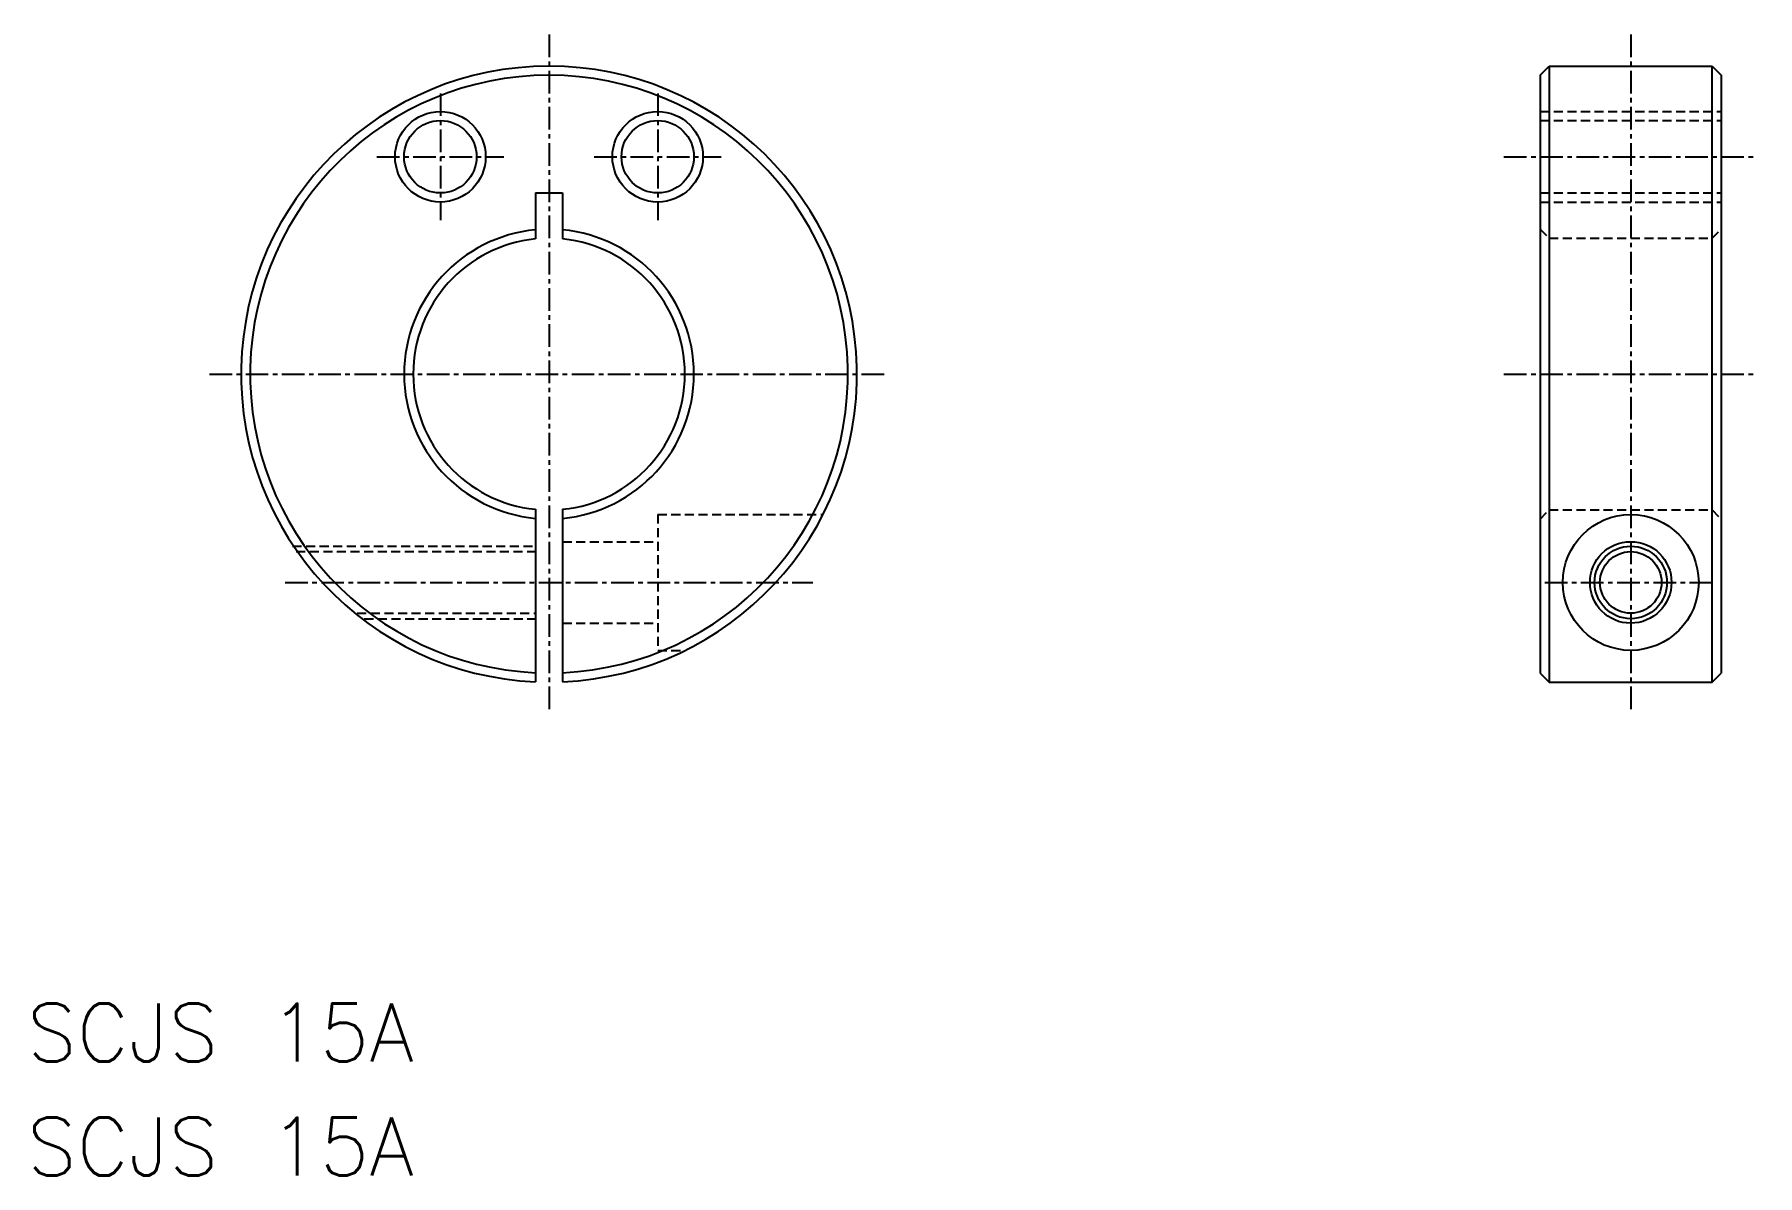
# Model space of a CAD drawing. Extents: x 68.1 to 163.2, y -407.7 to -344.8.
import ezdxf

# ---------------------------------------------------------------- set-up
doc = ezdxf.new("R2010")
doc.units = 0
doc.linetypes.add('CENTER', pattern=[2, 1.25, -0.25, 0.25, -0.25])
doc.linetypes.add('DASHED', pattern=[0.75, 0.5, -0.25])
doc.layers.get('0').update_dxf_attribs({"linetype": 'CONTINUOUS'})
doc.layers.add('CENTER', color=1, linetype='CENTER')
doc.styles.get("Standard").update_dxf_attribs({"font": 'txt.shx', "bigfont": 'bigfont.shx'})

msp = doc.modelspace()

# ---------------------------------------------------------------- linework, layer by layer
at = {"color": 7, "linetype": 'CONTINUOUS'}
for p, q in [((151.246, -347.005), (151.746, -346.505)), ((151.246, -347.005), (151.246, -380.005)), ((151.746, -346.505), (151.746, -380.505)), ((151.746, -346.505), (160.746, -346.505)), ((160.746, -380.505), (160.746, -346.505)), ((160.746, -346.505), (161.246, -347.005)), ((161.246, -347.005), (161.246, -380.005)), ((95.771, -353.505), (97.271, -353.505)), ((95.771, -353.505), (95.771, -356.043)), ((97.271, -353.505), (97.271, -356.043)), ((161.246, -363.505), (161.246, -363.505)), ((95.771, -370.968), (95.771, -380.489)), ((97.271, -370.968), (97.271, -380.489)), ((151.246, -380.005), (151.746, -380.505)), ((151.746, -380.505), (160.746, -380.505)), ((160.746, -380.505), (161.246, -380.005))]:
    msp.add_line(p, q, dxfattribs=at)
at = {"color": 3, "linetype": 'DASHED'}
for p, q in [((151.246, -349.005), (161.246, -349.005)), ((151.246, -349.505), (161.246, -349.505)), ((151.246, -353.505), (161.246, -353.505)), ((151.246, -354.005), (161.246, -354.005)), ((151.246, -355.505), (151.746, -356.005)), ((160.746, -356.005), (161.246, -355.505)), ((151.746, -356.005), (160.746, -356.005)), ((151.246, -371.505), (151.746, -371.005)), ((151.746, -371.005), (160.746, -371.005)), ((160.746, -371.005), (161.246, -371.505)), ((102.521, -371.255), (111.651, -371.255)), ((102.521, -371.255), (102.521, -378.755)), ((97.271, -372.755), (102.521, -372.755)), ((82.356, -373.005), (95.771, -373.005)), ((82.56, -373.305), (95.771, -373.305)), ((85.933, -376.705), (95.771, -376.705)), ((86.321, -377.005), (95.771, -377.005)), ((97.271, -377.255), (102.521, -377.255)), ((102.521, -378.755), (104.033, -378.755))]:
    msp.add_line(p, q, dxfattribs=at)
at = {"color": 3, "linetype": 'CONTINUOUS'}
for centre, radius in [((90.521, -351.505), 2.5), ((102.521, -351.505), 2.5), ((156.246, -375.005), 2)]:
    msp.add_circle(centre, radius, dxfattribs=at)
at = {"color": 7, "linetype": 'CONTINUOUS'}
for centre, radius in [((90.521, -351.505), 2), ((102.521, -351.505), 2), ((156.246, -375.005), 3.75), ((156.246, -375.005), 2.25), ((156.246, -375.005), 1.7)]:
    msp.add_circle(centre, radius, dxfattribs=at)
for radius, start, end in [(17, 272.52858, 267.47144), (16.5, 272.60525, 267.39475), (8, 95.37938, 264.62063), (8, 0, 84.62062), (7.5, 95.73917, 264.26084), (7.5, 0, 84.26083), (8, 275.37938, 0), (7.5, 275.73917, 0)]:
    msp.add_arc((96.521, -363.505), radius, start, end, dxfattribs=at)
at = {"layer": 'CENTER', "color": 1, "linetype": 'CENTER'}
for p, q in [((96.521, -344.755), (96.521, -382.255)), ((156.246, -344.755), (156.246, -382.255)), ((90.521, -348.005), (90.521, -355.005)), ((102.521, -348.005), (102.521, -355.005)), ((87.021, -351.505), (94.021, -351.505)), ((99.021, -351.505), (106.021, -351.505)), ((149.246, -351.505), (163.246, -351.505)), ((77.771, -363.505), (115.271, -363.505)), ((149.246, -363.505), (163.246, -363.505)), ((81.95, -375.005), (111.091, -375.005)), ((151.496, -375.005), (160.996, -375.005))]:
    msp.add_line(p, q, dxfattribs=at)

# ---------------------------------------------------------------- texts
at = {"color": 7, "linetype": 'CONTINUOUS'}
for p in [(67.698, -401.452), (67.698, -407.746)]:
    msp.add_text('SCJS 15A', height=3.2, dxfattribs=at).set_placement(p)

doc.saveas('drawing.dxf')
